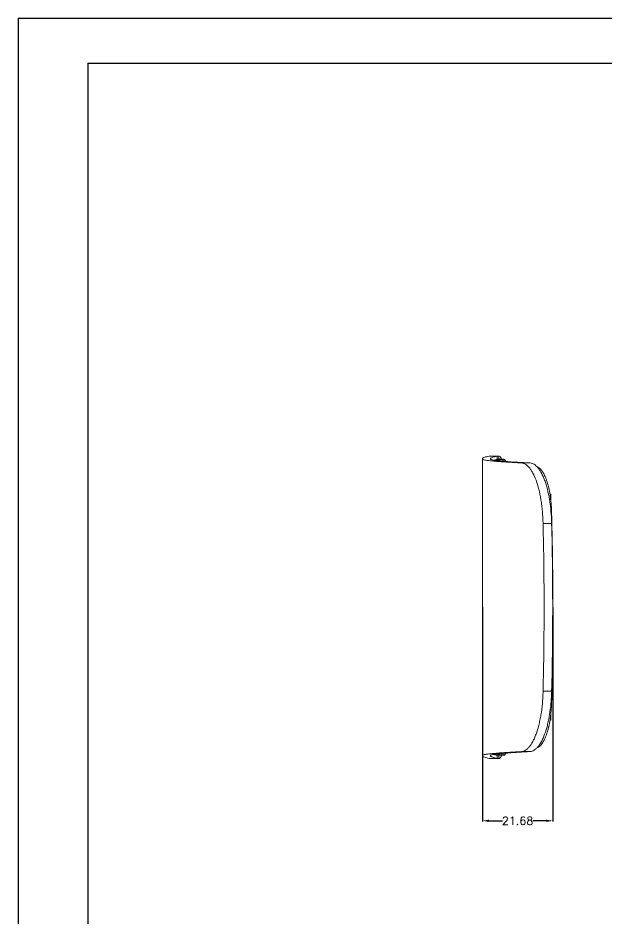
# Model space of a CAD drawing. Header units: inches. Extents: x 1181 to 2938, y 573 to 1158.
# Drawn here: x 2110.6 to 2291.6, y 881 to 1158.1 of the extents above; entities that cross this region are included whole.
import ezdxf

# ---------------------------------------------------------------- set-up
doc = ezdxf.new("R2010")
doc.units = ezdxf.units.IN
doc.styles.get("Standard").update_dxf_attribs({"font": 'txt', "bigfont": 'gbcbig.shx'})
doc.dimstyles.new('2.5', dxfattribs={"dimtxt": 2.5, "dimasz": 2, "dimexe": 0.18, "dimexo": 0.0625, "dimgap": 0.09, "dimtad": 0, "dimtih": 1, "dimtoh": 1, "dimzin": 0, "dimdsep": 46, "dimtxsty": 'Standard', "dimcen": 2, "dimadec": 0, "dimazin": 0, "dimtfac": 1, "dimtofl": 0, "dimtmove": 0, "dimatfit": 3, "dimfxl": 1, "dimtolj": 1, "dimtzin": 0, "dimarcsym": 0})

# ---------------------------------------------------------------- blocks, each defined once
blk = doc.blocks.new('*D86')
at = {"color": 0, "lineweight": -2}
for p, q in [((2253.34, 976.81), (2253.34, 911.03)), ((2275.02, 976.81), (2275.02, 911.03)), ((2255.34, 911.21), (2259.51, 911.21)), ((2273.02, 911.21), (2268.85, 911.21))]:
    blk.add_line(p, q, dxfattribs=at)
at = {"color": 0}
for points in [[(2255.34, 911.54), (2255.34, 910.88), (2253.34, 911.21)], [(2273.02, 911.54), (2273.02, 910.88), (2275.02, 911.21)]]:
    blk.add_solid(points, dxfattribs=at)
at = {"layer": 'Defpoints', "color": 0}
for p in [(2253.34, 976.87), (2275.02, 976.87), (2275.02, 911.21)]:
    blk.add_point(p, dxfattribs=at)
at = {"color": 0, "insert": (2264.18, 911.21), "char_height": 2.5, "attachment_point": 5}
blk.add_mtext('\\A1;21.68', dxfattribs=at)

msp = doc.modelspace()

# ---------------------------------------------------------------- linework, layer by layer
for p, q in [((2110.635, 1158.076), (2938.16, 1158.076)), ((2110.635, 1158.076), (2110.635, 572.957)), ((2132.048, 1144.144), (2924.229, 1144.144)), ((2132.048, 1144.144), (2132.048, 586.888))]:
    msp.add_line(p, q)
at = {"color": 7, "linetype": 'Continuous', "lineweight": 15}
for p, q in [((2253.34, 1022.411), (2253.34, 1022.624)), ((2253.34, 1022.411), (2253.34, 931.325)), ((2255.455, 1023.368), (2257.966, 1023.368)), ((2255.84, 1022.412), (2255.84, 1022.624)), ((2257.945, 1022.363), (2257.945, 1023.364)), ((2257.945, 1022.363), (2257.947, 1022.364)), ((2257.945, 1022.363), (2259.439, 1022.363)), ((2257.947, 1022.364), (2259.44, 1022.364)), ((2257.966, 1022.368), (2259.459, 1022.368)), ((2258.446, 1022.368), (2258.446, 1023.368)), ((2259.439, 1022.363), (2259.44, 1022.364)), ((2265.38, 1021.246), (2268.015, 1021.246)), ((2270.423, 1019.956), (2270.172, 1020.03)), ((2274.34, 1011.618), (2274.118, 1011.618)), ((2274.34, 1011.618), (2274.34, 1009.937)), ((2274.645, 1002.676), (2272.005, 1002.676)), ((2272.005, 951.06), (2274.645, 951.06)), ((2274.118, 942.118), (2274.34, 942.118)), ((2274.34, 942.118), (2274.34, 943.8)), ((2270.183, 933.71), (2270.424, 933.78)), ((2253.34, 931.325), (2253.34, 931.112)), ((2255.84, 931.325), (2255.84, 931.112)), ((2257.945, 931.373), (2259.439, 931.373)), ((2257.945, 930.372), (2257.945, 931.373)), ((2257.947, 931.372), (2257.945, 931.373)), ((2257.947, 931.372), (2259.44, 931.372)), ((2257.966, 931.368), (2259.459, 931.368)), ((2258.446, 930.368), (2258.446, 931.368)), ((2259.44, 931.372), (2259.439, 931.373)), ((2268.015, 932.49), (2265.38, 932.49)), ((2257.966, 930.368), (2255.455, 930.368))]:
    msp.add_line(p, q, dxfattribs=at)
at = {"color": 8, "linetype": 'Continuous', "lineweight": 15}
for p, q in [((2259.439, 1021.817), (2259.439, 1022.363)), ((2259.938, 1021.776), (2259.938, 1022.368)), ((2270.237, 1019.956), (2270.423, 1019.956)), ((2274.423, 1006.427), (2274.603, 1006.427)), ((2274.43, 947.309), (2274.603, 947.309)), ((2270.257, 933.78), (2270.424, 933.78)), ((2259.439, 931.373), (2259.439, 931.919)), ((2259.938, 931.368), (2259.938, 931.96))]:
    msp.add_line(p, q, dxfattribs=at)
at = {"color": 7, "linetype": 'Continuous', "lineweight": 15}
for points, knots in [([(2255.455, 1023.368), (2255.167, 1023.306), (2254.91, 1023.244), (2254.451, 1023.121), (2254.247, 1023.059), (2253.892, 1022.935), (2253.74, 1022.873), (2253.493, 1022.749), (2253.397, 1022.687), (2253.34, 1022.624)], [0, 0, 0, 0, 0.25, 0.25, 0.5, 0.5, 0.75, 0.75, 1, 1, 1, 1]), ([(2253.34, 1022.411), (2253.451, 1022.311), (2253.754, 1022.212), (2254.602, 1022.064), (2254.951, 1022.015), (2255.785, 1021.917), (2256.271, 1021.869), (2257.365, 1021.772), (2257.973, 1021.723), (2259.284, 1021.627), (2259.987, 1021.579), (2262.183, 1021.436), (2263.765, 1021.341), (2265.38, 1021.246)], [0, 0, 0, 0, 0.25, 0.25, 0.375, 0.375, 0.5, 0.5, 0.625, 0.625, 0.75, 0.75, 1, 1, 1, 1]), ([(2255.84, 1022.624), (2255.897, 1022.686), (2255.992, 1022.747), (2256.239, 1022.871), (2256.39, 1022.933), (2256.744, 1023.056), (2256.946, 1023.117), (2257.403, 1023.241), (2257.658, 1023.302), (2257.945, 1023.364)], [0, 0, 0, 0, 0.25, 0.25, 0.5, 0.5, 0.75, 0.75, 1, 1, 1, 1]), ([(2267.751, 1021.262), (2266.16, 1021.355), (2264.601, 1021.448), (2261.71, 1021.637), (2260.384, 1021.732), (2258.754, 1021.875), (2258.269, 1021.924), (2257.437, 1022.021), (2257.09, 1022.069), (2256.248, 1022.215), (2255.95, 1022.313), (2255.84, 1022.412)], [0, 0, 0, 0, 0.25, 0.25, 0.5, 0.5, 0.625, 0.625, 0.75, 0.75, 1, 1, 1, 1]), ([(2256.921, 1022.103), (2257.029, 1022.136), (2257.315, 1022.223), (2257.703, 1022.31), (2257.945, 1022.363)], [0, 0, 0, 0, 0.3775234, 1, 1, 1, 1]), ([(2257.968, 1021.959), (2257.973, 1021.961), (2258.004, 1021.973), (2258.153, 1022.025), (2258.442, 1022.117), (2258.893, 1022.241), (2259.258, 1022.323), (2259.439, 1022.363)], [0, 0, 0, 0, 0.0144606, 0.086864, 0.3910673, 0.6975884, 1, 1, 1, 1]), ([(2258.473, 1023.368), (2258.573, 1023.333), (2258.774, 1023.263), (2259.039, 1022.896), (2259.205, 1022.494), (2259.258, 1022.368)], [0, 0, 0, 0, 0.40644961, 0.81420433, 1, 1, 1, 1]), ([(2259.965, 1022.368), (2260.078, 1022.339), (2260.266, 1022.291), (2260.474, 1021.887), (2260.558, 1021.724)], [0, 0, 0, 0, 0.5979237, 1, 1, 1, 1]), ([(2272.005, 1002.676), (2271.974, 1003.953), (2271.902, 1005.198), (2271.737, 1007.021), (2271.672, 1007.62), (2271.522, 1008.805), (2271.437, 1009.391), (2271.158, 1011.087), (2270.939, 1012.151), (2270.562, 1013.648), (2270.428, 1014.132), (2270.145, 1015.06), (2269.998, 1015.5), (2269.538, 1016.751), (2269.209, 1017.495), (2268.682, 1018.477), (2268.5, 1018.781), (2268.133, 1019.335), (2267.946, 1019.585), (2267.378, 1020.258), (2266.988, 1020.605), (2266.188, 1021.089), (2265.784, 1021.223), (2265.38, 1021.246)], [0, 0, 0, 0, 0.125, 0.125, 0.1875, 0.1875, 0.25, 0.25, 0.375, 0.375, 0.4375, 0.4375, 0.5, 0.5, 0.625, 0.625, 0.6875, 0.6875, 0.75, 0.75, 0.875, 0.875, 1, 1, 1, 1]), ([(2274.645, 1002.676), (2274.614, 1003.953), (2274.542, 1005.198), (2274.377, 1007.021), (2274.312, 1007.621), (2274.163, 1008.805), (2274.078, 1009.391), (2273.799, 1011.088), (2273.58, 1012.151), (2273.203, 1013.649), (2273.068, 1014.133), (2272.786, 1015.06), (2272.638, 1015.5), (2272.179, 1016.752), (2271.849, 1017.496), (2271.322, 1018.477), (2271.14, 1018.782), (2270.773, 1019.335), (2270.586, 1019.585), (2270.017, 1020.258), (2269.627, 1020.605), (2268.825, 1021.089), (2268.421, 1021.223), (2268.015, 1021.246)], [0, 0, 0, 0, 0.125, 0.125, 0.1875, 0.1875, 0.25, 0.25, 0.375, 0.375, 0.4375, 0.4375, 0.5, 0.5, 0.625, 0.625, 0.6875, 0.6875, 0.75, 0.75, 0.875, 0.875, 1, 1, 1, 1]), ([(2274.603, 1006.427), (2274.579, 1007.27), (2274.532, 1008.093), (2274.39, 1009.725), (2274.297, 1010.514), (2274.123, 1011.66), (2274.061, 1012.032), (2273.925, 1012.759), (2273.852, 1013.112), (2273.619, 1014.152), (2273.445, 1014.801), (2273.16, 1015.702), (2273.061, 1015.99), (2272.856, 1016.539), (2272.751, 1016.8), (2272.532, 1017.299), (2272.419, 1017.535), (2272.246, 1017.866), (2272.188, 1017.973), (2272.07, 1018.18), (2272.01, 1018.281), (2271.71, 1018.76), (2271.461, 1019.085), (2270.949, 1019.614), (2270.688, 1019.816), (2270.423, 1019.956)], [0, 0, 0, 0, 0.125, 0.125, 0.25, 0.25, 0.3125, 0.3125, 0.375, 0.375, 0.5, 0.5, 0.5625, 0.5625, 0.625, 0.625, 0.6875, 0.6875, 0.71875, 0.71875, 0.75, 0.75, 0.875, 0.875, 1, 1, 1, 1]), ([(2274.603, 947.309), (2274.741, 952.204), (2274.845, 957.127), (2274.917, 962.233), (2274.919, 962.385), (2274.924, 962.693), (2274.926, 962.847), (2274.932, 963.308), (2274.936, 963.616), (2274.947, 964.539), (2274.954, 965.155), (2274.974, 967.002), (2274.984, 968.234), (2275.01, 971.934), (2275.019, 974.403), (2275.019, 979.347), (2275.01, 981.814), (2274.976, 986.744), (2274.95, 989.206), (2274.913, 991.819), (2274.911, 991.975), (2274.906, 992.284), (2274.904, 992.438), (2274.897, 992.902), (2274.892, 993.211), (2274.878, 994.137), (2274.867, 994.755), (2274.835, 996.605), (2274.811, 997.837), (2274.733, 1001.528), (2274.672, 1003.981), (2274.603, 1006.427)], [0, 0, 0, 0, 0.25, 0.25, 0.2578125, 0.2578125, 0.265625, 0.265625, 0.28125, 0.28125, 0.3125, 0.3125, 0.375, 0.375, 0.5, 0.5, 0.62499999, 0.62499999, 0.74999999, 0.74999999, 0.75781249, 0.75781249, 0.76562499, 0.76562499, 0.78124999, 0.78124999, 0.81249999, 0.81249999, 0.87499999, 0.87499999, 0.99999999, 0.99999999, 0.99999999, 0.99999999]), ([(2265.38, 932.49), (2265.785, 932.514), (2266.185, 932.647), (2266.779, 933.004), (2266.975, 933.15), (2267.366, 933.495), (2267.56, 933.695), (2268.136, 934.375), (2268.502, 934.927), (2269.025, 935.898), (2269.195, 936.246), (2269.526, 936.991), (2269.687, 937.391), (2270.151, 938.654), (2270.431, 939.571), (2270.807, 941.061), (2270.925, 941.576), (2271.146, 942.646), (2271.25, 943.204), (2271.53, 944.905), (2271.678, 946.081), (2271.845, 947.906), (2271.891, 948.524), (2271.963, 949.783), (2271.989, 950.42), (2272.005, 951.06)], [0, 0, 0, 0, 0.125, 0.125, 0.1875, 0.1875, 0.25, 0.25, 0.375, 0.375, 0.4375, 0.4375, 0.5, 0.5, 0.625, 0.625, 0.6875, 0.6875, 0.75, 0.75, 0.875, 0.875, 0.9375, 0.9375, 1, 1, 1, 1]), ([(2268.015, 932.49), (2268.421, 932.514), (2268.823, 932.647), (2269.417, 933.004), (2269.614, 933.149), (2270.005, 933.494), (2270.2, 933.694), (2270.776, 934.375), (2271.142, 934.926), (2271.666, 935.897), (2271.836, 936.245), (2272.166, 936.99), (2272.327, 937.39), (2272.792, 938.653), (2273.072, 939.571), (2273.448, 941.06), (2273.566, 941.575), (2273.787, 942.645), (2273.89, 943.203), (2274.17, 944.905), (2274.319, 946.081), (2274.485, 947.905), (2274.531, 948.524), (2274.603, 949.783), (2274.629, 950.42), (2274.645, 951.06)], [0, 0, 0, 0, 0.125, 0.125, 0.1875, 0.1875, 0.25, 0.25, 0.375, 0.375, 0.4375, 0.4375, 0.5, 0.5, 0.625, 0.625, 0.6875, 0.6875, 0.75, 0.75, 0.875, 0.875, 0.9375, 0.9375, 1, 1, 1, 1]), ([(2270.424, 933.78), (2270.689, 933.921), (2270.95, 934.123), (2271.334, 934.52), (2271.46, 934.667), (2271.646, 934.91), (2271.708, 934.995), (2271.83, 935.172), (2271.89, 935.264), (2272.071, 935.553), (2272.189, 935.76), (2272.362, 936.091), (2272.419, 936.205), (2272.531, 936.441), (2272.587, 936.563), (2272.75, 936.934), (2272.856, 937.195), (2273.008, 937.606), (2273.059, 937.746), (2273.157, 938.032), (2273.205, 938.178), (2273.348, 938.629), (2273.439, 938.942), (2273.569, 939.428), (2273.612, 939.593), (2273.674, 939.844), (2273.694, 939.929), (2273.734, 940.099), (2273.754, 940.186), (2273.851, 940.616), (2273.923, 940.968), (2274.025, 941.511), (2274.057, 941.694), (2274.12, 942.065), (2274.15, 942.251), (2274.237, 942.826), (2274.289, 943.215), (2274.383, 944.007), (2274.425, 944.411), (2274.532, 945.635), (2274.579, 946.465), (2274.603, 947.309)], [0, 0, 0, 0, 0.125, 0.125, 0.1875, 0.1875, 0.21875, 0.21875, 0.25, 0.25, 0.3125, 0.3125, 0.34375, 0.34375, 0.375, 0.375, 0.4375, 0.4375, 0.46875, 0.46875, 0.5, 0.5, 0.5625, 0.5625, 0.59375, 0.59375, 0.609375, 0.609375, 0.625, 0.625, 0.6875, 0.6875, 0.71875, 0.71875, 0.75, 0.75, 0.8125, 0.8125, 0.875, 0.875, 1, 1, 1, 1]), ([(2253.34, 931.325), (2253.451, 931.425), (2253.754, 931.524), (2254.602, 931.672), (2254.951, 931.721), (2255.785, 931.819), (2256.271, 931.867), (2257.365, 931.964), (2257.973, 932.013), (2259.284, 932.109), (2259.987, 932.157), (2262.183, 932.3), (2263.765, 932.395), (2265.38, 932.49)], [0, 0, 0, 0, 0.25, 0.25, 0.375, 0.375, 0.5, 0.5, 0.625, 0.625, 0.75, 0.75, 1, 1, 1, 1]), ([(2255.455, 930.368), (2255.167, 930.43), (2254.91, 930.492), (2254.451, 930.616), (2254.247, 930.678), (2253.892, 930.801), (2253.74, 930.863), (2253.493, 930.987), (2253.397, 931.05), (2253.34, 931.112)], [0, 0, 0, 0, 0.25, 0.25, 0.5, 0.5, 0.75, 0.75, 1, 1, 1, 1]), ([(2267.751, 932.474), (2266.16, 932.381), (2264.601, 932.288), (2261.71, 932.099), (2260.384, 932.005), (2258.754, 931.861), (2258.269, 931.813), (2257.437, 931.716), (2257.09, 931.667), (2256.248, 931.521), (2255.95, 931.423), (2255.84, 931.325)], [0, 0, 0, 0, 0.25, 0.25, 0.5, 0.5, 0.625, 0.625, 0.75, 0.75, 1, 1, 1, 1]), ([(2255.84, 931.112), (2255.897, 931.05), (2255.992, 930.989), (2256.239, 930.865), (2256.39, 930.804), (2256.744, 930.68), (2256.946, 930.619), (2257.403, 930.496), (2257.658, 930.434), (2257.945, 930.372)], [0, 0, 0, 0, 0.25, 0.25, 0.5, 0.5, 0.75, 0.75, 1, 1, 1, 1]), ([(2257.945, 931.373), (2257.869, 931.389), (2257.707, 931.425), (2257.466, 931.482), (2257.227, 931.542), (2257.041, 931.593), (2256.943, 931.622), (2256.913, 931.632)], [0, 0, 0, 0, 0.1908584, 0.4115554, 0.6621362, 0.8943323, 1, 1, 1, 1]), ([(2259.439, 931.373), (2259.386, 931.384), (2259.274, 931.408), (2259.108, 931.447), (2258.932, 931.489), (2258.757, 931.534), (2258.611, 931.573), (2258.494, 931.606), (2258.401, 931.634), (2258.312, 931.661), (2258.226, 931.688), (2258.144, 931.715), (2258.055, 931.745), (2258.002, 931.766), (2257.971, 931.777)], [0, 0, 0, 0, 0.085312, 0.1803534, 0.2851864, 0.3997892, 0.5111041, 0.5781673, 0.645252, 0.7123041, 0.7792696, 0.8460946, 0.912725, 1, 1, 1, 1]), ([(2259.27, 931.368), (2259.266, 931.358), (2259.146, 931.034), (2258.953, 930.731), (2258.691, 930.415), (2258.546, 930.384), (2258.473, 930.368)], [0, 0, 0, 0, 0.0134782, 0.4150219, 0.7075114, 1, 1, 1, 1]), ([(2260.559, 932.012), (2260.475, 931.849), (2260.266, 931.446), (2260.077, 931.397), (2259.965, 931.368)], [0, 0, 0, 0, 0.4042372, 1, 1, 1, 1])]:
    msp.add_open_spline(points, degree=3, knots=knots, dxfattribs=at)
for points in [[(2257.945, 1023.364), (2257.952, 1023.365), (2257.959, 1023.367), (2257.966, 1023.368)], [(2257.947, 1022.364), (2257.953, 1022.365), (2257.959, 1022.367), (2257.966, 1022.368)], [(2257.966, 1023.368), (2258.119, 1023.368), (2258.279, 1023.368), (2258.446, 1023.368)], [(2258.446, 1023.368), (2258.455, 1023.368), (2258.464, 1023.368), (2258.473, 1023.368)], [(2259.44, 1022.364), (2259.447, 1022.365), (2259.453, 1022.367), (2259.459, 1022.368)], [(2259.459, 1022.368), (2259.612, 1022.368), (2259.772, 1022.368), (2259.938, 1022.368)], [(2259.938, 1022.368), (2259.947, 1022.368), (2259.956, 1022.368), (2259.965, 1022.368)], [(2268.015, 1021.246), (2267.927, 1021.251), (2267.839, 1021.257), (2267.751, 1021.262)], [(2272.005, 1002.676), (2272.214, 994.074), (2272.422, 976.868), (2272.214, 959.662), (2272.005, 951.06)], [(2274.645, 1002.676), (2274.854, 994.074), (2275.061, 976.868), (2274.854, 959.662), (2274.645, 951.06)], [(2257.966, 931.368), (2257.959, 931.369), (2257.953, 931.371), (2257.947, 931.372)], [(2259.459, 931.368), (2259.453, 931.369), (2259.447, 931.371), (2259.44, 931.372)], [(2259.459, 931.368), (2259.612, 931.368), (2259.772, 931.368), (2259.938, 931.368)], [(2259.938, 931.368), (2259.947, 931.368), (2259.956, 931.368), (2259.965, 931.368)], [(2268.015, 932.49), (2267.927, 932.485), (2267.839, 932.48), (2267.751, 932.474)], [(2257.945, 930.372), (2257.952, 930.371), (2257.959, 930.37), (2257.966, 930.368)], [(2257.966, 930.368), (2258.119, 930.368), (2258.279, 930.368), (2258.446, 930.368)], [(2258.446, 930.368), (2258.455, 930.368), (2258.464, 930.368), (2258.473, 930.368)]]:
    msp.add_open_spline(points, degree=3, dxfattribs=at)

# ---------------------------------------------------------------- dimensions: what is measured, and where the dimension line sits
dim = msp.add_linear_dim(base=(2275.019, 911.208), p1=(2253.34, 976.868), p2=(2275.019, 976.868), dimstyle='2.5')
dim.commit()
dim.dimension.update_dxf_attribs({"geometry": '*D86', "text_midpoint": (2264.18, 911.208)})

doc.saveas('drawing.dxf')
